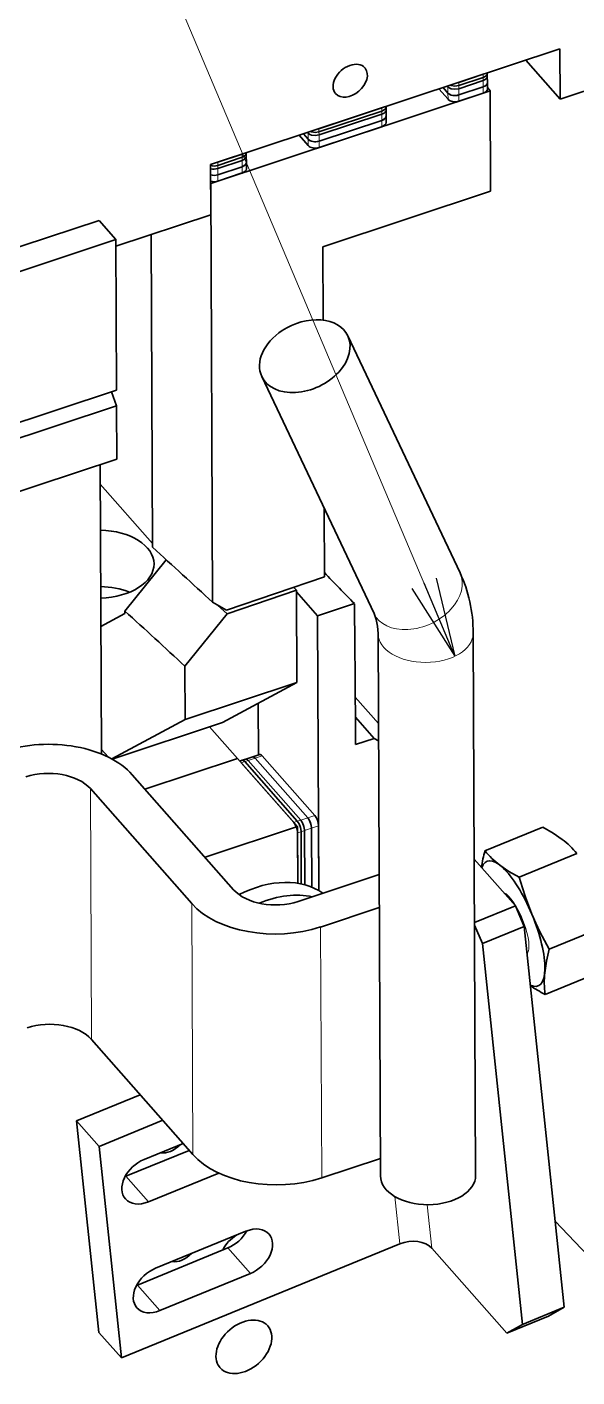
# Model space of a CAD drawing. Header units: millimetres. Extents: x -30157 to 38882, y -29543 to -7215.
# Drawn here: x -28963.42 to -28946.09, y -29394.07 to -29351.49 of the extents above; entities that cross this region are included whole.
import ezdxf

# ---------------------------------------------------------------- set-up
doc = ezdxf.new("R2010")
doc.units = ezdxf.units.MM
doc.header["$LTSCALE"] = 0.5
doc.layers.add('标注线', color=3, linetype='Continuous', lineweight=18)
doc.styles.add('DIM', font='romans.shx', dxfattribs={"width": 0.8, "bigfont": 'bigfont.shx'})
doc.dimstyles.new('DEH 1-1', dxfattribs={"dimtxt": 3.5, "dimasz": 2.5, "dimexe": 1, "dimexo": 0.625, "dimgap": 1.2, "dimtad": 1, "dimtoh": 1, "dimdsep": 46, "dimtxsty": 'DIM', "dimblk": 'OPEN', "dimcen": 0, "dimclrd": 8, "dimclre": 8, "dimclrt": 2, "dimazin": 2, "dimtfac": 0.5, "dimtmove": 0, "dimatfit": 3, "dimldrblk": 'OPEN', "dimfxl": 1, "dimtolj": 2, "dimlwd": 18, "dimlwe": 18, "dimarcsym": 0})

# ---------------------------------------------------------------- blocks, each defined once
blk = doc.blocks.new('_Open')
at = {"color": 0, "linetype": 'ByBlock', "lineweight": -2}
for p, q in [((-1, 0.167), (0, 0)), ((-1, -0.167), (0, 0)), ((0, 0), (-1, 0))]:
    blk.add_line(p, q, dxfattribs=at)

msp = doc.modelspace()

# ---------------------------------------------------------------- linework, layer by layer
at = {"color": 7, "lineweight": 35}
for p, q in [((-28957.634, -29355.829), (-28946.623, -29352.18)), ((-28946.616, -29353.762), (-28941.771, -29352.156)), ((-28948.822, -29353.503), (-28957.631, -29356.422)), ((-28957.631, -29356.422), (-28957.573, -29369.632)), ((-28954.094, -29358.419), (-28948.808, -29356.667)), ((-28961.154, -29357.59), (-28966.66, -29359.415)), ((-28966.127, -29360.02), (-28960.622, -29358.195)), ((-28959.508, -29358.035), (-28959.464, -29367.9)), ((-28953.311, -29361.23), (-28949.772, -29368.707)), ((-28956.022, -29362.513), (-28952.484, -29369.99)), ((-28966.106, -29364.766), (-28960.601, -29362.942)), ((-28966.104, -29365.261), (-28960.599, -29363.436)), ((-28966.097, -29366.942), (-28960.591, -29365.117)), ((-28961.08, -29374.418), (-28961.12, -29365.293)), ((-28954.263, -29370.063), (-28954.225, -29378.73)), ((-28952.357, -29370.62), (-28952.281, -29387.723)), ((-28949.357, -29370.607), (-28949.281, -29387.71)), ((-28946.489, -29391.868), (-28947.753, -29379.856)), ((-28949.068, -29380.396), (-28947.805, -29392.408)), ((-28961.86, -29385.987), (-28961.158, -29392.66)), ((-28961.15, -29386.793), (-28960.448, -29393.467)), ((-28939.812, -29396.469), (-28946.774, -29389.158)), ((-28960.448, -29393.467), (-28951.676, -29389.869))]:
    msp.add_line(p, q, dxfattribs=at)
at = {"color": 7, "lineweight": 35, "ltscale": 0.158229}
for p, q in [((-28946.616, -29353.762), (-28946.623, -29352.18)), ((-28957.634, -29355.829), (-28957.627, -29357.411))]:
    msp.add_line(p, q, dxfattribs=at)
at = {"color": 7, "lineweight": 35, "ltscale": 0.163445}
msp.add_line((-28947.696, -29352.535), (-28946.616, -29353.762), dxfattribs=at)
at = {"color": 7, "lineweight": 35, "ltscale": 0.081199}
for p, q in [((-28949.816, -29353.238), (-28949.045, -29352.982)), ((-28949.045, -29353.081), (-28949.815, -29353.337)), ((-28949.045, -29353.081), (-28949.815, -29353.337)), ((-28949.044, -29353.18), (-28949.815, -29353.436)), ((-28949.044, -29353.18), (-28949.815, -29353.436)), ((-28949.814, -29353.633), (-28949.043, -29353.378)), ((-28949.043, -29353.378), (-28949.814, -29353.633)), ((-28957.413, -29355.756), (-28956.643, -29355.501)), ((-28956.642, -29355.599), (-28957.413, -29355.855)), ((-28956.642, -29355.599), (-28957.413, -29355.855)), ((-28956.642, -29355.698), (-28957.412, -29355.954)), ((-28956.642, -29355.698), (-28957.412, -29355.954)), ((-28957.412, -29356.152), (-28956.641, -29355.896)), ((-28956.641, -29355.896), (-28957.412, -29356.152)), ((-28957.411, -29356.349), (-28956.64, -29356.094))]:
    msp.add_line(p, q, dxfattribs=at)
at = {"color": 7, "lineweight": 13, "ltscale": 0.009889}
for p, q in [((-28949.045, -29353.081), (-28949.045, -29352.982)), ((-28949.044, -29353.18), (-28949.045, -29353.081)), ((-28949.815, -29353.337), (-28949.816, -29353.238)), ((-28949.815, -29353.436), (-28949.815, -29353.337))]:
    msp.add_line(p, q, dxfattribs=at)
at = {"color": 7, "lineweight": 35, "ltscale": 0.000726325}
for p, q in [((-28948.913, -29352.946), (-28948.913, -29352.939)), ((-28952.106, -29354.004), (-28952.106, -29353.997)), ((-28956.511, -29355.464), (-28956.511, -29355.457))]:
    msp.add_line(p, q, dxfattribs=at)
at = {"color": 7, "lineweight": 35, "ltscale": 0.009889}
msp.add_line((-28948.913, -29353.045), (-28948.913, -29352.946), dxfattribs=at)
at = {"color": 7, "lineweight": 35, "ltscale": 0.019779}
for p, q in [((-28948.912, -29353.243), (-28948.913, -29353.045)), ((-28948.911, -29353.44), (-28948.912, -29353.243)), ((-28952.105, -29354.301), (-28952.106, -29354.103)), ((-28952.104, -29354.499), (-28952.105, -29354.301)), ((-28956.509, -29355.761), (-28956.51, -29355.563)), ((-28956.508, -29355.958), (-28956.509, -29355.761))]:
    msp.add_line(p, q, dxfattribs=at)
at = {"color": 7, "lineweight": 35, "ltscale": 0.043386}
msp.add_line((-28950.439, -29353.444), (-28950.152, -29353.77), dxfattribs=at)
at = {"color": 7, "lineweight": 35, "ltscale": 0.022957}
for p, q in [((-28950.304, -29353.4), (-28950.153, -29353.572)), ((-28950.153, -29353.572), (-28950.304, -29353.4))]:
    msp.add_line(p, q, dxfattribs=at)
at = {"color": 7, "lineweight": 35, "ltscale": 0.002526}
for p, q in [((-28950.154, -29353.374), (-28950.17, -29353.355)), ((-28950.154, -29353.374), (-28950.17, -29353.355)), ((-28954.558, -29354.834), (-28954.575, -29354.815)), ((-28954.558, -29354.834), (-28954.575, -29354.815))]:
    msp.add_line(p, q, dxfattribs=at)
at = {"color": 7, "lineweight": 13, "ltscale": 0.002444}
for p, q in [((-28950.154, -29353.374), (-28950.154, -29353.35)), ((-28954.558, -29354.834), (-28954.558, -29354.81))]:
    msp.add_line(p, q, dxfattribs=at)
at = {"color": 7, "lineweight": 13, "ltscale": 0.019779}
for p, q in [((-28950.153, -29353.572), (-28950.154, -29353.374)), ((-28949.814, -29353.633), (-28949.815, -29353.436)), ((-28949.043, -29353.378), (-28949.044, -29353.18)), ((-28949.043, -29353.576), (-28949.043, -29353.378)), ((-28950.152, -29353.77), (-28950.153, -29353.572)), ((-28952.237, -29354.436), (-28952.237, -29354.239)), ((-28954.557, -29355.032), (-28954.558, -29354.834)), ((-28952.236, -29354.634), (-28952.237, -29354.436)), ((-28954.556, -29355.23), (-28954.557, -29355.032)), ((-28954.218, -29355.093), (-28954.219, -29354.895)), ((-28954.218, -29355.291), (-28954.218, -29355.093)), ((-28957.412, -29356.152), (-28957.412, -29355.954)), ((-28956.641, -29355.896), (-28956.642, -29355.698)), ((-28956.64, -29356.094), (-28956.641, -29355.896)), ((-28957.411, -29356.349), (-28957.412, -29356.152))]:
    msp.add_line(p, q, dxfattribs=at)
at = {"color": 7, "lineweight": 35, "ltscale": 0.013418}
msp.add_line((-28948.822, -29353.503), (-28948.911, -29353.402), dxfattribs=at)
at = {"color": 7, "lineweight": 35, "ltscale": 0.316457}
msp.add_line((-28948.808, -29356.667), (-28948.822, -29353.503), dxfattribs=at)
at = {"color": 7, "lineweight": 13, "ltscale": 0.019777}
msp.add_line((-28949.813, -29353.831), (-28949.814, -29353.633), dxfattribs=at)
at = {"color": 7, "lineweight": 35, "ltscale": 0.081198}
msp.add_line((-28949.813, -29353.831), (-28949.043, -29353.576), dxfattribs=at)
at = {"color": 7, "lineweight": 35, "ltscale": 0.208797}
for p, q in [((-28954.22, -29354.698), (-28952.238, -29354.041)), ((-28952.237, -29354.239), (-28954.219, -29354.895)), ((-28952.237, -29354.239), (-28954.219, -29354.895)), ((-28954.218, -29355.093), (-28952.237, -29354.436)), ((-28952.237, -29354.436), (-28954.218, -29355.093)), ((-28954.218, -29355.291), (-28952.236, -29354.634))]:
    msp.add_line(p, q, dxfattribs=at)
at = {"color": 7, "lineweight": 35, "ltscale": 0.208796}
msp.add_line((-28952.238, -29354.14), (-28954.22, -29354.797), dxfattribs=at)
msp.add_line((-28952.238, -29354.14), (-28954.22, -29354.797), dxfattribs=at)
at = {"color": 7, "lineweight": 13, "ltscale": 0.009891}
for p, q in [((-28952.238, -29354.14), (-28952.238, -29354.041)), ((-28954.219, -29354.895), (-28954.22, -29354.797)), ((-28956.642, -29355.599), (-28956.643, -29355.501)), ((-28957.413, -29355.855), (-28957.413, -29355.756))]:
    msp.add_line(p, q, dxfattribs=at)
at = {"color": 7, "lineweight": 13, "ltscale": 0.009888}
for p, q in [((-28952.237, -29354.239), (-28952.238, -29354.14)), ((-28954.22, -29354.797), (-28954.22, -29354.698)), ((-28956.642, -29355.698), (-28956.642, -29355.599)), ((-28957.412, -29355.954), (-28957.413, -29355.855))]:
    msp.add_line(p, q, dxfattribs=at)
at = {"color": 7, "lineweight": 35, "ltscale": 0.009888}
for p, q in [((-28952.106, -29354.103), (-28952.106, -29354.004)), ((-28956.51, -29355.563), (-28956.511, -29355.464))]:
    msp.add_line(p, q, dxfattribs=at)
at = {"color": 7, "lineweight": 35, "ltscale": 0.043383}
msp.add_line((-28954.843, -29354.904), (-28954.556, -29355.23), dxfattribs=at)
at = {"color": 7, "lineweight": 35, "ltscale": 0.022952}
for p, q in [((-28954.709, -29354.86), (-28954.557, -29355.032)), ((-28954.557, -29355.032), (-28954.709, -29354.86))]:
    msp.add_line(p, q, dxfattribs=at)
at = {"color": 7, "lineweight": 35, "ltscale": 0.080572}
msp.add_line((-28960.622, -29358.195), (-28961.154, -29357.59), dxfattribs=at)
at = {"color": 7, "lineweight": 35, "ltscale": 0.315454}
msp.add_line((-28957.627, -29357.411), (-28960.621, -29358.404), dxfattribs=at)
at = {"color": 7, "lineweight": 35, "ltscale": 0.474687}
msp.add_line((-28960.601, -29362.942), (-28960.622, -29358.195), dxfattribs=at)
at = {"color": 7, "lineweight": 35, "ltscale": 0.231673}
msp.add_line((-28954.094, -29358.419), (-28954.083, -29360.736), dxfattribs=at)
at = {"color": 7, "lineweight": 35, "ltscale": 0.047018}
msp.add_line((-28960.599, -29363.436), (-28960.758, -29362.994), dxfattribs=at)
at = {"color": 7, "lineweight": 35, "ltscale": 0.16812}
msp.add_line((-28960.591, -29365.117), (-28960.599, -29363.436), dxfattribs=at)
at = {"color": 7, "lineweight": 35, "ltscale": 0.250069}
msp.add_line((-28961.118, -29365.905), (-28959.465, -29367.782), dxfattribs=at)
at = {"color": 7, "lineweight": 35, "ltscale": 0.216057}
msp.add_line((-28954.057, -29366.666), (-28954.048, -29368.826), dxfattribs=at)
at = {"color": 7, "lineweight": 35, "ltscale": 0.207716}
msp.add_line((-28959.035, -29368.291), (-28960.338, -29369.909), dxfattribs=at)
at = {"color": 7, "lineweight": 35, "ltscale": 0.326321}
msp.add_line((-28957.136, -29369.882), (-28954.048, -29368.826), dxfattribs=at)
at = {"color": 7, "lineweight": 35, "ltscale": 0.231128}
msp.add_line((-28957.115, -29369.995), (-28954.928, -29369.247), dxfattribs=at)
at = {"color": 7, "lineweight": 35, "ltscale": 0.012966}
msp.add_line((-28955.024, -29369.16), (-28954.928, -29369.247), dxfattribs=at)
at = {"color": 7, "lineweight": 35, "ltscale": 0.291302}
msp.add_line((-28954.928, -29369.247), (-28954.915, -29372.16), dxfattribs=at)
at = {"color": 7, "lineweight": 35, "ltscale": 0.100599}
msp.add_line((-28954.928, -29369.308), (-28954.263, -29370.063), dxfattribs=at)
at = {"color": 7, "lineweight": 35, "ltscale": 0.050371}
msp.add_line((-28957.136, -29369.882), (-28957.573, -29369.632), dxfattribs=at)
at = {"color": 7, "lineweight": 35, "ltscale": 0.040449}
msp.add_line((-28957.414, -29369.723), (-28957.115, -29369.995), dxfattribs=at)
at = {"color": 7, "lineweight": 35, "ltscale": 0.122579}
msp.add_line((-28953.099, -29369.677), (-28954.263, -29370.063), dxfattribs=at)
at = {"color": 7, "lineweight": 35, "ltscale": 0.086436}
msp.add_line((-28961.098, -29370.402), (-28960.337, -29369.992), dxfattribs=at)
at = {"color": 7, "lineweight": 35, "ltscale": 0.008258}
msp.add_line((-28960.338, -29369.909), (-28960.337, -29369.992), dxfattribs=at)
at = {"color": 7, "lineweight": 35, "ltscale": 0.212201}
msp.add_line((-28958.446, -29371.648), (-28957.115, -29369.995), dxfattribs=at)
at = {"color": 7, "lineweight": 35, "ltscale": 0.168068}
msp.add_line((-28958.446, -29371.648), (-28958.439, -29373.328), dxfattribs=at)
at = {"color": 7, "lineweight": 35, "ltscale": 0.371193}
msp.add_line((-28954.915, -29372.16), (-28958.439, -29373.328), dxfattribs=at)
at = {"color": 7, "lineweight": 35, "ltscale": 0.266991}
msp.add_line((-28954.915, -29372.16), (-28957.265, -29373.429), dxfattribs=at)
at = {"color": 7, "lineweight": 35, "ltscale": 0.110459}
msp.add_line((-28953.074, -29372.625), (-28952.344, -29373.453), dxfattribs=at)
at = {"color": 7, "lineweight": 35, "ltscale": 0.162999}
msp.add_line((-28956.135, -29372.819), (-28956.127, -29374.449), dxfattribs=at)
at = {"color": 7, "lineweight": 35, "ltscale": 0.262455}
msp.add_line((-28958.439, -29373.328), (-28960.748, -29374.575), dxfattribs=at)
at = {"color": 7, "lineweight": 35, "ltscale": 0.365991}
msp.add_line((-28957.265, -29373.429), (-28960.739, -29374.58), dxfattribs=at)
at = {"color": 7, "lineweight": 35, "ltscale": 0.132912}
msp.add_line((-28957.667, -29373.562), (-28956.789, -29374.56), dxfattribs=at)
at = {"color": 7, "lineweight": 35, "ltscale": 0.08899}
msp.add_line((-28953.07, -29373.261), (-28952.482, -29373.929), dxfattribs=at)
at = {"color": 7, "lineweight": 35, "ltscale": 0.061359}
msp.add_line((-28952.482, -29373.929), (-28953.064, -29374.122), dxfattribs=at)
at = {"color": 7, "lineweight": 35, "ltscale": 0.01605}
msp.add_line((-28952.342, -29374.008), (-28952.482, -29373.929), dxfattribs=at)
at = {"color": 7, "lineweight": 35, "ltscale": 0.033956}
msp.add_line((-28960.856, -29374.519), (-28961.081, -29374.264), dxfattribs=at)
at = {"color": 7, "lineweight": 35, "ltscale": 0.307301}
msp.add_line((-28956.789, -29374.56), (-28959.706, -29375.526), dxfattribs=at)
at = {"color": 7, "lineweight": 35, "ltscale": 0.307307}
for p, q in [((-28959.706, -29375.526), (-28956.789, -29374.56)), ((-28957.812, -29377.676), (-28954.895, -29376.709))]:
    msp.add_line(p, q, dxfattribs=at)
at = {"color": 7, "lineweight": 35, "ltscale": 0.286479}
msp.add_line((-28956.789, -29374.56), (-28954.895, -29376.709), dxfattribs=at)
at = {"color": 7, "lineweight": 35, "ltscale": 0.008088}
msp.add_line((-28956.638, -29374.618), (-28956.715, -29374.643), dxfattribs=at)
at = {"color": 7, "lineweight": 13, "ltscale": 0.0116}
for p, q in [((-28956.56, -29374.657), (-28956.67, -29374.694)), ((-28956.45, -29374.621), (-28956.56, -29374.657)), ((-28954.793, -29376.502), (-28954.903, -29376.539)), ((-28954.784, -29376.871), (-28954.894, -29376.907))]:
    msp.add_line(p, q, dxfattribs=at)
at = {"color": 7, "lineweight": 35, "ltscale": 0.250668}
for p, q in [((-28955.014, -29376.575), (-28956.67, -29374.694)), ((-28954.353, -29376.356), (-28956.01, -29374.475))]:
    msp.add_line(p, q, dxfattribs=at)
at = {"color": 7, "lineweight": 35, "ltscale": 0.0116}
msp.add_line((-28956.528, -29374.581), (-28956.638, -29374.618), dxfattribs=at)
at = {"color": 7, "lineweight": 35, "ltscale": 0.25067}
for p, q in [((-28956.56, -29374.657), (-28954.903, -29376.539)), ((-28956.56, -29374.657), (-28954.903, -29376.539)), ((-28956.45, -29374.621), (-28954.793, -29376.502)), ((-28956.45, -29374.621), (-28954.793, -29376.502)), ((-28954.573, -29376.429), (-28956.23, -29374.548)), ((-28956.23, -29374.548), (-28954.573, -29376.429))]:
    msp.add_line(p, q, dxfattribs=at)
at = {"color": 7, "lineweight": 35, "ltscale": 0.0232}
msp.add_line((-28956.308, -29374.508), (-28956.528, -29374.581), dxfattribs=at)
at = {"color": 7, "lineweight": 13, "ltscale": 0.0232}
for p, q in [((-28956.23, -29374.548), (-28956.45, -29374.621)), ((-28954.573, -29376.429), (-28954.793, -29376.502)), ((-28954.353, -29376.356), (-28954.573, -29376.429)), ((-28954.454, -29376.761), (-28954.674, -29376.834)), ((-28954.234, -29376.688), (-28954.454, -29376.761))]:
    msp.add_line(p, q, dxfattribs=at)
at = {"color": 7, "lineweight": 35, "ltscale": 0.023199}
msp.add_line((-28956.087, -29374.435), (-28956.308, -29374.508), dxfattribs=at)
at = {"color": 7, "lineweight": 13, "ltscale": 0.023199}
msp.add_line((-28956.01, -29374.475), (-28956.23, -29374.548), dxfattribs=at)
at = {"color": 7, "lineweight": 35, "ltscale": 0.483435}
msp.add_line((-28956.91, -29378.7), (-28960.105, -29375.072), dxfattribs=at)
at = {"color": 7, "lineweight": 13}
for p, q in [((-28961.392, -29383.422), (-28961.427, -29375.51)), ((-28958.197, -29387.05), (-28958.232, -29379.138)), ((-28954.134, -29387.786), (-28954.169, -29379.875))]:
    msp.add_line(p, q, dxfattribs=at)
at = {"color": 7, "lineweight": 35, "ltscale": 0.483432}
for p, q in [((-28958.232, -29379.138), (-28961.427, -29375.51)), ((-28958.197, -29387.05), (-28961.392, -29383.422))]:
    msp.add_line(p, q, dxfattribs=at)
at = {"color": 7, "lineweight": 13, "ltscale": 0.011599}
for p, q in [((-28954.903, -29376.539), (-28955.014, -29376.575)), ((-28954.674, -29376.834), (-28954.784, -29376.871))]:
    msp.add_line(p, q, dxfattribs=at)
at = {"color": 7, "lineweight": 35, "ltscale": 0.178679}
msp.add_line((-28954.895, -29376.709), (-28954.887, -29378.496), dxfattribs=at)
at = {"color": 7, "lineweight": 35, "ltscale": 0.158897}
msp.add_line((-28954.887, -29378.496), (-28954.894, -29376.907), dxfattribs=at)
at = {"color": 7, "lineweight": 35, "ltscale": 0.164629}
msp.add_line((-28954.784, -29376.871), (-28954.777, -29378.517), dxfattribs=at)
msp.add_line((-28954.784, -29376.871), (-28954.777, -29378.517), dxfattribs=at)
at = {"color": 7, "lineweight": 35, "ltscale": 0.170952}
msp.add_line((-28954.674, -29376.834), (-28954.667, -29378.544), dxfattribs=at)
msp.add_line((-28954.674, -29376.834), (-28954.667, -29378.544), dxfattribs=at)
at = {"color": 7, "lineweight": 35, "ltscale": 0.185817}
for p, q in [((-28954.446, -29378.619), (-28954.454, -29376.761)), ((-28954.454, -29376.761), (-28954.446, -29378.619))]:
    msp.add_line(p, q, dxfattribs=at)
at = {"color": 7, "lineweight": 35, "ltscale": 0.204204}
msp.add_line((-28954.225, -29378.73), (-28954.234, -29376.688), dxfattribs=at)
at = {"color": 7, "lineweight": 35, "ltscale": 0.196623}
for p, q in [((-28948.987, -29377.473), (-28947.167, -29376.727)), ((-28946.959, -29380.57), (-28945.14, -29379.824))]:
    msp.add_line(p, q, dxfattribs=at)
at = {"color": 7, "lineweight": 35, "ltscale": 0.196077}
msp.add_line((-28948.029, -29379.206), (-28949.325, -29377.734), dxfattribs=at)
at = {"color": 7, "lineweight": 35, "ltscale": 0.196626}
for p, q in [((-28947.906, -29378.306), (-28946.087, -29377.56)), ((-28947.094, -29381.999), (-28945.275, -29381.253))]:
    msp.add_line(p, q, dxfattribs=at)
at = {"color": 7, "lineweight": 35, "ltscale": 0.269242}
msp.add_line((-28952.323, -29378.221), (-28954.879, -29379.069), dxfattribs=at)
at = {"color": 7, "lineweight": 35, "ltscale": 0.194919}
msp.add_line((-28952.319, -29379.262), (-28954.169, -29379.875), dxfattribs=at)
at = {"color": 7, "lineweight": 35, "ltscale": 0.139121}
msp.add_line((-28948.029, -29379.206), (-28949.317, -29379.734), dxfattribs=at)
at = {"color": 7, "lineweight": 35, "ltscale": 0.070656}
msp.add_line((-28947.753, -29379.856), (-28948.029, -29379.206), dxfattribs=at)
at = {"color": 7, "lineweight": 35, "ltscale": 0.06325}
msp.add_line((-28949.068, -29380.396), (-28949.316, -29379.814), dxfattribs=at)
at = {"color": 7, "lineweight": 35, "ltscale": 0.142217}
msp.add_line((-28947.753, -29379.856), (-28949.068, -29380.396), dxfattribs=at)
at = {"color": 7, "lineweight": 35, "ltscale": 0.216563}
msp.add_line((-28961.86, -29385.987), (-28959.856, -29385.165), dxfattribs=at)
at = {"color": 7, "lineweight": 35, "ltscale": 0.107429}
msp.add_line((-28961.86, -29385.987), (-28961.15, -29386.793), dxfattribs=at)
at = {"color": 7, "lineweight": 35, "ltscale": 0.216562}
msp.add_line((-28959.146, -29385.971), (-28961.15, -29386.793), dxfattribs=at)
at = {"color": 7, "lineweight": 35, "ltscale": 0.133051}
msp.add_line((-28959.734, -29387.207), (-28958.503, -29386.702), dxfattribs=at)
at = {"color": 7, "lineweight": 35, "ltscale": 0.215236}
msp.add_line((-28958.312, -29386.919), (-28960.303, -29387.735), dxfattribs=at)
at = {"color": 7, "lineweight": 35, "ltscale": 0.19492}
msp.add_line((-28952.284, -29387.173), (-28954.134, -29387.786), dxfattribs=at)
at = {"color": 7, "lineweight": 13, "ltscale": 0.10743}
msp.add_line((-28960.303, -29387.735), (-28959.593, -29388.542), dxfattribs=at)
at = {"color": 7, "lineweight": 35, "ltscale": 0.23912}
msp.add_line((-28957.381, -29387.634), (-28959.593, -29388.542), dxfattribs=at)
at = {"color": 7, "lineweight": 13, "ltscale": 0.150343}
msp.add_line((-28951.833, -29388.374), (-28951.676, -29389.869), dxfattribs=at)
at = {"color": 7, "lineweight": 13, "ltscale": 0.137572}
msp.add_line((-28950.807, -29388.634), (-28950.663, -29390.002), dxfattribs=at)
at = {"color": 7, "lineweight": 35, "ltscale": 0.30814}
for p, q in [((-28959.373, -29390.639), (-28956.522, -29389.47)), ((-28956.381, -29390.804), (-28959.232, -29391.974))]:
    msp.add_line(p, q, dxfattribs=at)
at = {"color": 7, "lineweight": 35, "ltscale": 0.308141}
msp.add_line((-28957.091, -29389.998), (-28959.942, -29391.167), dxfattribs=at)
at = {"color": 7, "lineweight": 13, "ltscale": 0.107432}
msp.add_line((-28956.381, -29390.804), (-28957.091, -29389.998), dxfattribs=at)
at = {"color": 7, "lineweight": 35, "ltscale": 0.358099}
msp.add_line((-28950.663, -29390.002), (-28948.296, -29392.689), dxfattribs=at)
at = {"color": 7, "lineweight": 13, "ltscale": 0.107429}
msp.add_line((-28959.942, -29391.167), (-28959.232, -29391.974), dxfattribs=at)
at = {"color": 7, "lineweight": 35, "ltscale": 0.142221}
for p, q in [((-28946.489, -29391.868), (-28947.805, -29392.408)), ((-28946.98, -29392.15), (-28948.296, -29392.689))]:
    msp.add_line(p, q, dxfattribs=at)
at = {"color": 7, "lineweight": 35, "ltscale": 0.056633}
for p, q in [((-28946.98, -29392.15), (-28946.489, -29391.868)), ((-28948.296, -29392.689), (-28947.805, -29392.408))]:
    msp.add_line(p, q, dxfattribs=at)
at = {"color": 7, "lineweight": 35, "ltscale": 0.107432}
msp.add_line((-28960.448, -29393.467), (-28961.158, -29392.66), dxfattribs=at)
at = {"color": 7, "lineweight": 35}
for points in [[(-28948.913, -29352.946), (-28948.92, -29352.983), (-28948.942, -29353.017), (-28948.977, -29353.048), (-28949.045, -29353.081)], [(-28948.913, -29352.946), (-28948.92, -29352.983), (-28948.942, -29353.017), (-28948.977, -29353.048), (-28949.045, -29353.081)], [(-28948.913, -29353.045), (-28948.92, -29353.082), (-28948.941, -29353.116), (-28948.976, -29353.147), (-28949.044, -29353.18)], [(-28948.913, -29353.045), (-28948.92, -29353.082), (-28948.941, -29353.116), (-28948.976, -29353.147), (-28949.044, -29353.18)], [(-28949.815, -29353.436), (-28949.932, -29353.454), (-28950.05, -29353.437), (-28950.1, -29353.416), (-28950.154, -29353.374)], [(-28949.815, -29353.436), (-28949.932, -29353.454), (-28950.05, -29353.437), (-28950.1, -29353.416), (-28950.154, -29353.374)], [(-28949.815, -29353.337), (-28949.933, -29353.355), (-28950.05, -29353.338), (-28950.082, -29353.326)], [(-28949.815, -29353.337), (-28949.933, -29353.355), (-28950.05, -29353.338), (-28950.082, -29353.326)], [(-28948.912, -29353.243), (-28948.919, -29353.279), (-28948.94, -29353.314), (-28948.975, -29353.345), (-28949.043, -29353.378)], [(-28949.814, -29353.633), (-28949.931, -29353.652), (-28950.049, -29353.635), (-28950.099, -29353.614), (-28950.153, -29353.572)], [(-28952.106, -29354.004), (-28952.113, -29354.041), (-28952.135, -29354.076), (-28952.17, -29354.107), (-28952.238, -29354.14)], [(-28952.106, -29354.004), (-28952.113, -29354.041), (-28952.135, -29354.076), (-28952.17, -29354.107), (-28952.238, -29354.14)], [(-28952.106, -29354.103), (-28952.113, -29354.14), (-28952.134, -29354.175), (-28952.169, -29354.205), (-28952.237, -29354.239)], [(-28952.106, -29354.103), (-28952.113, -29354.14), (-28952.134, -29354.175), (-28952.169, -29354.205), (-28952.237, -29354.239)], [(-28952.105, -29354.301), (-28952.112, -29354.338), (-28952.134, -29354.373), (-28952.168, -29354.403), (-28952.237, -29354.436)], [(-28954.219, -29354.895), (-28954.336, -29354.914), (-28954.454, -29354.897), (-28954.504, -29354.876), (-28954.558, -29354.834)], [(-28954.219, -29354.895), (-28954.336, -29354.914), (-28954.454, -29354.897), (-28954.504, -29354.876), (-28954.558, -29354.834)], [(-28954.22, -29354.797), (-28954.337, -29354.815), (-28954.454, -29354.798), (-28954.486, -29354.786)], [(-28954.22, -29354.797), (-28954.337, -29354.815), (-28954.454, -29354.798), (-28954.486, -29354.786)], [(-28954.218, -29355.093), (-28954.336, -29355.112), (-28954.453, -29355.095), (-28954.503, -29355.073), (-28954.557, -29355.032)], [(-28956.511, -29355.464), (-28956.516, -29355.497), (-28956.533, -29355.528), (-28956.57, -29355.563), (-28956.642, -29355.599)], [(-28956.511, -29355.464), (-28956.518, -29355.501), (-28956.539, -29355.536), (-28956.574, -29355.566), (-28956.642, -29355.599)], [(-28956.51, -29355.563), (-28956.516, -29355.596), (-28956.533, -29355.627), (-28956.569, -29355.662), (-28956.642, -29355.698)], [(-28956.51, -29355.563), (-28956.516, -29355.596), (-28956.533, -29355.627), (-28956.569, -29355.662), (-28956.642, -29355.698)], [(-28956.509, -29355.761), (-28956.515, -29355.794), (-28956.532, -29355.825), (-28956.568, -29355.86), (-28956.641, -29355.896)], [(-28952.357, -29370.62), (-28952.372, -29370.387), (-28952.416, -29370.172), (-28952.484, -29369.99)], [(-28956.638, -29374.618), (-28956.626, -29374.616), (-28956.61, -29374.619), (-28956.56, -29374.657)], [(-28956.638, -29374.618), (-28956.626, -29374.616), (-28956.61, -29374.619), (-28956.56, -29374.657)], [(-28956.528, -29374.581), (-28956.516, -29374.58), (-28956.499, -29374.583), (-28956.45, -29374.621)], [(-28956.528, -29374.581), (-28956.516, -29374.58), (-28956.499, -29374.583), (-28956.45, -29374.621)], [(-28956.308, -29374.508), (-28956.296, -29374.507), (-28956.279, -29374.51), (-28956.23, -29374.548)], [(-28954.903, -29376.539), (-28954.848, -29376.625), (-28954.805, -29376.737), (-28954.785, -29376.849), (-28954.784, -29376.871)], [(-28954.903, -29376.539), (-28954.848, -29376.625), (-28954.805, -29376.737), (-28954.785, -29376.849), (-28954.784, -29376.871)], [(-28954.793, -29376.502), (-28954.738, -29376.588), (-28954.695, -29376.701), (-28954.675, -29376.813), (-28954.674, -29376.834)], [(-28954.793, -29376.502), (-28954.738, -29376.588), (-28954.695, -29376.701), (-28954.675, -29376.813), (-28954.674, -29376.834)], [(-28954.573, -29376.429), (-28954.518, -29376.515), (-28954.475, -29376.628), (-28954.455, -29376.74), (-28954.454, -29376.761)], [(-28955.014, -29376.575), (-28954.959, -29376.66), (-28954.918, -29376.763), (-28954.901, -29376.837), (-28954.894, -29376.907)], [(-28947.167, -29376.727), (-28946.838, -29376.913), (-28946.55, -29377.112)], [(-28947.906, -29378.306), (-28948.235, -29378.12), (-28948.523, -29377.921)], [(-28947.51, -29379.47), (-28947.712, -29378.937), (-28947.808, -29378.641), (-28947.906, -29378.306)], [(-28946.959, -29380.57), (-28947.255, -29380.023), (-28947.387, -29379.749), (-28947.51, -29379.47)], [(-28947.104, -29381.316), (-28947.05, -29380.953), (-28946.959, -29380.57)]]:
    msp.add_lwpolyline(points, dxfattribs=at)
for centre, radius, start, end in [((-28957.532, -29355.477), 0.397, 255.2575, 287.5424), ((-28957.532, -29355.477), 0.397, 255.2575, 287.5424), ((-28957.532, -29355.576), 0.397, 255.2575, 287.5424), ((-28957.532, -29355.576), 0.397, 255.2575, 287.5424), ((-28957.531, -29355.773), 0.397, 255.2575, 287.5424), ((-29254.684, -29692.223), 438.566, 47.35453, 47.68959), ((-28909.355, -29326.351), 61.569, 223.45494, 224.72432), ((-30360.167, -29383.094), 1407.131, 0.365315, 0.54631), ((-29289.917, -29730.399), 488.442, 47.26336, 47.56473), ((-28948.312, -29379.393), 2.883, 39.4817, 52.3213), ((-28944.183, -29378.816), 4.988, 164.3795, 170.4541), ((-28946.761, -29375.639), 2.883, 219.4817, 232.3213), ((-28943.931, -29381.61), 3.187, 174.7054, 187.0132), ((-28944.969, -29377.863), 4.65, 236.2062, 242.8133)]:
    msp.add_arc(centre, radius, start, end, dxfattribs=at)
for centre, major_axis, ratio, start_param, end_param in [((-28953.234, -29353.183), (-0.461, -0.406), 0.697898, 3.141712, 6.283305), ((-28953.234, -29353.183), (-0.461, -0.406), 0.697898, 0.00012, 3.094418), ((-28953.234, -29353.183), (-0.461, -0.406), 0.697898, 3.094418, 3.141712), ((-28949.162, -29353.244), (0.25, 0.001), 0.611631, 5.202802, 6.283184), ((-28949.161, -29353.441), (0.25, 0.001), 0.611631, 5.202802, 6.283184), ((-28949.932, -29353.499), (0.25, 0.001), 0.611631, 3.632006, 5.202802), ((-28949.932, -29353.697), (0.25, 0.001), 0.611631, 3.632006, 5.202802), ((-28952.355, -29354.302), (0.25, 0.001), 0.611631, 5.202802, 6.283184), ((-28952.354, -29354.5), (0.25, 0.001), 0.611631, 5.202802, 6.283184), ((-28954.337, -29354.959), (0.25, 0.001), 0.611631, 3.632006, 5.202802), ((-28954.336, -29355.157), (0.25, 0.001), 0.611631, 3.632006, 5.202802), ((-28956.759, -29355.762), (0.25, 0.001), 0.611631, 5.202802, 6.283184), ((-28956.758, -29355.96), (0.25, 0.001), 0.611631, 5.202802, 6.283184), ((-28957.53, -29356.017), (0.25, 0.001), 0.611631, 4.28878, 5.202802), ((-28957.529, -29356.215), (0.25, 0.001), 0.611631, 4.28878, 5.202802), ((-28954.667, -29361.871), (-1.356, -0.642), 0.702189, 3.141574, 4.911684), ((-28954.667, -29361.871), (-1.356, -0.642), 0.702189, 4.911684, 6.283167), ((-28954.667, -29361.871), (-1.356, -0.642), 0.702189, 6.283167, 9.42476), ((-28961.17, -29368.43), (-1.75, -0.008), 0.611631, 3.141646, 4.675821), ((-28961.17, -29368.43), (-1.75, -0.008), 0.611631, 1.607236, 3.141646), ((-28955.447, -29371.999), (5.226, 4.025), 0.776782, 5.748062, 6.115705), ((-28961.163, -29370.21), (-1.75, -0.008), 0.611631, 4.123457, 4.675821), ((-28962.748, -29375.948), (3, 0.013), 0.611631, 0.490413, 2.06121), ((-28956.229, -29374.746), (-0.079, 0.237), 0.372621, 5.563568, 6.283092), ((-28956.009, -29374.673), (-0.079, 0.237), 0.372621, 5.563568, 6.283092), ((-28962.748, -29375.948), (-1.5, -0.007), 0.611631, 3.632006, 5.202802), ((-28954.572, -29376.627), (-0.079, 0.237), 0.372621, 3.992772, 5.563568), ((-28954.352, -29376.554), (-0.079, 0.237), 0.372621, 3.992772, 5.563568), ((-28948.118, -29379.768), (0.806, -1.966), 0.317896, 1.592039, 3.486426), ((-28956.199, -29381.103), (2.345, 2.065), 0.697897, 0.153839, 1.217786), ((-28955.589, -29378.262), (1.5, 0.007), 0.611631, 3.632006, 5.202802), ((-28955.844, -29381.506), (2.345, 2.065), 0.697897, 0.479007, 1.113625), ((-28955.589, -29378.262), (3, 0.013), 0.611631, 3.632006, 5.202802), ((-28948.118, -29379.768), (0.806, -1.966), 0.317896, 5.952939, 7.875224), ((-28962.713, -29383.86), (-1.5, -0.007), 0.611631, 3.632006, 5.202802), ((-28958.948, -29386.483), (0.461, 0.406), 0.697898, 3.644465, 4.860672), ((-28955.554, -29386.174), (3, 0.013), 0.611631, 3.632006, 5.202802), ((-28959.664, -29387.874), (-0.657, -0.578), 0.697897, 4.25248, 6.283275), ((-28960.374, -29387.068), (-0.657, -0.578), 0.697897, 1.075061, 1.110887), ((-28950.781, -29387.716), (-1.5, -0.007), 0.611631, 6.283184, 9.424776), ((-28959.664, -29387.874), (-0.657, -0.578), 0.697897, 0.00009, 1.110887), ((-28956.6, -29390.149), (-0.624, -0.549), 0.697898, 4.45541, 5.260846), ((-28957.162, -29389.331), (-0.657, -0.578), 0.697897, 1.110887, 2.066532), ((-28956.452, -29390.137), (-0.657, -0.578), 0.697897, 3.141682, 4.25248), ((-28956.6, -29390.149), (-0.624, -0.549), 0.697898, 4.018174, 4.049317), ((-28956.452, -29390.137), (-0.657, -0.578), 0.697897, 1.110887, 3.141682), ((-28951.321, -29390.272), (-0.746, -0.078), 0.64178, 3.569016, 5.139812), ((-28958.587, -29389.915), (0.461, 0.406), 0.697897, 3.644462, 4.860676), ((-28959.302, -29391.306), (-0.657, -0.578), 0.697897, 4.25248, 6.283275), ((-28960.012, -29390.5), (-0.657, -0.578), 0.697897, 1.075061, 1.110887), ((-28959.302, -29391.306), (-0.657, -0.578), 0.697897, 0.00009, 1.110887), ((-28956.587, -29393.116), (-0.75, -0.661), 0.697898, 3.141713, 6.23601), ((-28956.587, -29393.116), (-0.75, -0.661), 0.697898, 0.00012, 3.141712), ((-28956.587, -29393.116), (-0.75, -0.661), 0.697898, 6.23601, 6.283305)]:
    msp.add_ellipse(centre, major_axis=major_axis, ratio=ratio, start_param=start_param, end_param=end_param, dxfattribs=at)
at = {"color": 7, "lineweight": 13}
for centre, major_axis, ratio, start_param, end_param in [((-28951.128, -29369.348), (-1.356, -0.642), 0.702189, 6.283167, 9.42476), ((-28950.857, -29370.613), (-1.5, -0.007), 0.611631, 6.283184, 9.424776), ((-28948.118, -29379.768), (-0.408, 0.995), 0.317896, 3.315277, 5.949755)]:
    msp.add_ellipse(centre, major_axis=major_axis, ratio=ratio, start_param=start_param, end_param=end_param, dxfattribs=at)

# ---------------------------------------------------------------- leaders
at = {"layer": '标注线'}
msp.add_leader([(-28949.935, -29371.335), (-28968.495, -29327.382), (-28996.039, -29327.382)], dimstyle='DEH 1-1', override={"dimgap": 1.2, "dimtad": 1}, dxfattribs=at)

doc.saveas('drawing.dxf')
